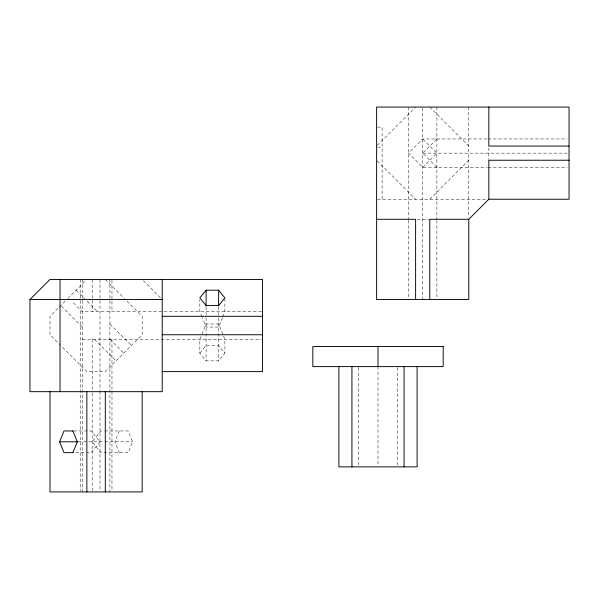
<?xml version="1.0" encoding="UTF-8"?>
<svg xmlns="http://www.w3.org/2000/svg" width="599" height="599" viewBox="0 0 599 599"><rect width="100%" height="100%" fill="white"/><g stroke="black" fill="none" stroke-linecap="round" stroke-linejoin="round"><path stroke-width="0.45" stroke-dasharray="3 2.25" d="M119.306 430.951L114.881 441.807L119.306 452.657M104.593 430.951L128.171 430.951L132.604 441.807L128.171 452.657L101.051 452.657L92.186 441.807L101.051 430.951L103.792 430.951M222.461 317.672L218.628 327.054L206.093 327.054L202.267 317.672M222.806 316.826L224.895 311.705L224.895 298.804M199.826 353.185L206.093 345.511L218.628 345.511L224.895 353.185L218.628 360.86L206.093 360.86L199.826 353.185L199.826 339.356L206.093 324.007L218.628 324.007L224.895 339.356L224.895 353.185M65.239 301.08L50.002 316.317L50.002 334.751L60.536 345.279M67.777 298.542L85.552 280.766M377.273 145.4L415.609 107.064M487.137 138.968L422.699 138.968L408.518 153.149L422.699 167.331L487.137 167.331M436.881 167.331L422.699 153.149L436.881 138.968M422.699 167.331L436.881 153.149L422.699 138.968M429.79 199.235L468.785 160.24M377.535 127.115L382.125 127.115L382.125 199.235M488.073 138.968L567.186 138.968M377.535 147.167L382.125 147.167M422.699 153.149L567.186 153.149M488.073 167.331L567.186 167.331M377.535 199.235L487.009 199.235M417.383 219.286L428.899 219.286M261.576 311.705L82.265 311.705L71.73 301.17M82.265 339.356L261.576 339.356M73.782 430.951L91.123 430.951L99.988 441.807L91.123 452.657L73.782 452.657M78.207 441.807L103.986 441.807M104.892 441.807L132.604 441.807M429.79 107.064L468.785 146.059M377.273 160.899L415.609 199.235M143.468 280.744L160.936 298.205M105.304 279.448L124.397 298.542M127.033 301.17L142.173 316.317L142.173 334.751L105.304 371.62L86.87 371.62L61.195 345.937M76.11 290.208L84.586 298.676M87.192 301.282L97.615 311.705M109.917 324.007L131.413 345.511M109.917 339.356L123.738 353.185M61.412 306.209L82.265 327.054M94.567 339.356L116.064 360.86M201.915 316.826L199.826 311.705L199.826 299.725M488.836 147.833L488.836 159.349M468.785 107.064L468.785 217.459M436.881 107.064L436.881 219.451M436.881 220.38L436.881 299.5M422.699 107.977L422.699 299.5M408.518 107.064L408.518 219.331M408.518 220.267L408.518 299.5M397.556 367.531L397.556 465.94M378.006 366.603L378.006 465.94M358.457 367.531L358.457 465.94M218.628 307.032L218.628 316.774M218.628 317.71L218.628 360.86M206.093 307.032L206.093 316.774M206.093 317.71L206.093 360.86M111.968 280.369L111.968 311.705M111.968 339.356L111.968 390.526M111.968 391.461L111.968 491.008M109.917 279.448L109.917 491.936M99.988 279.448L99.988 390.481M99.988 391.417L99.988 491.008M92.186 279.448L92.186 311.705M92.186 339.356L92.186 392.442M92.186 393.371L92.186 491.008M82.265 279.448L82.265 491.936M80.206 279.448L80.206 491.008"/><path stroke-width="0.9" d="M73.138 452.657L64.003 452.657L59.578 441.807L64.003 430.951L73.138 430.951M72.868 452.657L77.301 441.807L72.868 430.951M206.093 290.208L199.826 297.883L206.093 305.557L218.628 305.557L224.895 297.883L218.628 290.208L206.093 290.208L206.093 306.096M162.224 279.448L162.224 391.671L29.95 391.671L29.95 299.5L50.002 279.448L262.497 279.448L262.497 371.62L162.224 371.62M468.785 219.286L488.836 199.235L569.05 199.235L569.05 107.064L376.614 107.064L376.614 299.5L468.785 299.5L468.785 219.286L429.79 219.286L429.79 299.5M569.05 146.059L488.836 146.059L488.836 107.064M569.05 160.24L488.836 160.24L488.836 199.235M376.614 219.286L415.609 219.286L415.609 299.5M29.95 299.5L162.224 299.5M162.224 316.317L262.497 316.317M162.224 334.751L262.497 334.751M59.578 441.807L77.728 441.807M417.114 366.603L417.114 466.868L338.899 466.868L338.899 366.603M404.078 366.603L404.078 466.868M378.006 346.551L378.006 366.603M351.935 366.603L351.935 466.868M218.628 290.208L218.628 306.096M142.173 391.671L142.173 491.936L50.002 491.936L50.002 391.671M105.304 391.671L105.304 491.936M86.87 391.671L86.87 491.936M60.027 279.448L60.027 391.671M443.178 346.551L312.835 346.551L312.835 366.603L443.178 366.603L443.178 346.551"/></g></svg>
